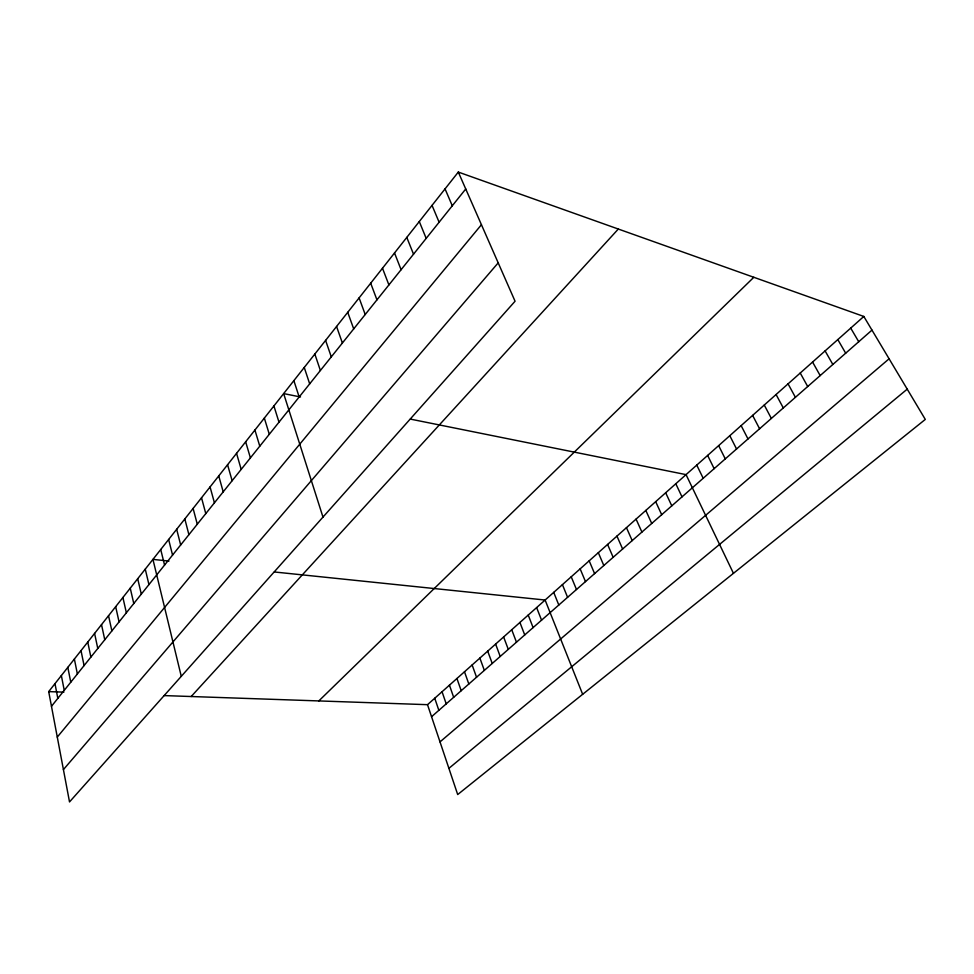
<?xml version="1.0" encoding="UTF-8"?>
<svg xmlns="http://www.w3.org/2000/svg" width="974" height="974" viewBox="0 0 974 974"><rect width="100%" height="100%" fill="white"/><g stroke="black" fill="none" stroke-linecap="round" stroke-linejoin="round"><path stroke-width="1.46" d="M458.304 172.069L515.063 301.234L69.519 801.931L48.7 691.613L458.304 172.069L863.816 316.453L925.3 419.417L457.695 794.553L427.513 704.677L863.816 316.453M51.476 706.296L465.742 188.98M57.283 737.087L481.436 224.714M63.42 769.594L498.201 262.858M191.184 696.52L618.32 229.036M318.815 700.927L753.827 277.286M431.555 716.73L871.974 330.113M440.005 741.896L889.104 358.797M448.892 768.352L907.232 389.15M48.7 691.613L63.894 692.137M164.277 695.594L427.513 704.677M168.977 561.061L152.942 559.393L181.274 676.346M274.303 571.969L545.111 600.033L582.659 694.304M300.516 396.978L283.653 393.593L322.978 517.109M410.346 419.1L686.049 474.63L733.446 573.333M850.716 328.104L858.739 341.74M837.81 339.585L845.688 353.197M825.1 350.896L832.843 364.471M812.572 362.048L820.181 375.587M800.238 373.03L807.702 386.532M788.063 383.853L795.417 397.319M776.083 394.519L783.303 407.96M764.261 405.038L771.359 418.443M752.61 415.399L759.598 428.767M741.129 425.614L747.995 438.957M729.806 435.695L736.551 448.99M718.642 445.629L725.277 458.888M707.623 455.43L714.149 468.652M696.763 465.097L703.191 478.283M675.798 483.749L682.007 496.874M665.668 492.759L671.792 505.847M655.672 501.659L661.699 514.71M645.811 510.437L651.74 523.452M636.071 519.105L641.903 532.072M626.452 527.652L632.199 540.594M616.956 536.102L622.617 549.007M607.581 544.442L613.157 557.311M445.045 188.883L452.289 205.77M598.328 552.684L603.819 565.517M589.185 560.817L594.59 573.613M432.042 205.38L439.116 222.23M580.151 568.853L585.484 581.612M571.227 576.791L576.486 589.514M419.295 221.548L426.186 238.374M562.424 584.631L567.586 597.318M553.719 592.375L558.808 605.024M406.791 237.412L413.524 254.19M536.625 607.593L541.568 620.158M394.519 252.96L401.093 269.713M528.225 615.057L533.095 627.597M519.921 622.447L524.73 634.938M382.49 268.227L388.906 284.932M511.727 629.74L516.463 642.195M503.619 636.947L508.294 649.366M370.692 283.203L376.95 299.858M495.62 644.07L500.21 656.452M359.102 297.898L365.213 314.517M487.694 651.119L492.235 663.464M479.878 658.083L484.346 670.392M347.73 312.325L353.696 328.895M472.134 664.962L476.542 677.234M464.488 671.768L468.823 684.004M336.566 326.485L342.385 343.018M456.928 678.501L461.201 690.7M449.44 685.16L453.665 697.311M325.596 340.389L331.294 356.874M442.05 691.735L446.214 703.861M434.745 698.236L438.848 710.326M314.833 354.049L320.385 370.485M304.253 367.466L309.683 383.853M293.868 380.639L299.176 396.978M273.913 405.939L278.99 422.18M264.344 418.089L269.299 434.282M254.92 430.033L259.778 446.177M245.655 441.782L250.403 457.877M236.548 453.348L241.187 469.383M227.575 464.72L232.129 480.706M218.748 475.909L223.204 491.846M210.067 486.927L214.426 502.815M201.521 497.763L205.782 513.602M193.108 508.44L197.284 524.219M184.829 518.947L188.907 534.677M176.671 529.296L180.665 544.965M168.636 539.474L172.556 555.095M160.722 549.506L164.569 565.078M145.26 569.133L148.937 584.583M137.699 578.714L141.303 594.116M130.248 588.162L133.779 603.515M122.907 597.476L126.364 612.768M115.675 606.656L119.059 621.899M108.54 615.702L111.864 630.884M101.515 624.614L104.766 639.748M94.588 633.404L97.777 648.477M87.757 642.073L90.874 657.085M81.012 650.62L84.081 665.583M74.377 659.045L77.372 673.947M67.827 667.348L70.761 682.202M61.362 675.542L64.247 690.347M54.982 683.626L57.819 698.382"/></g></svg>
